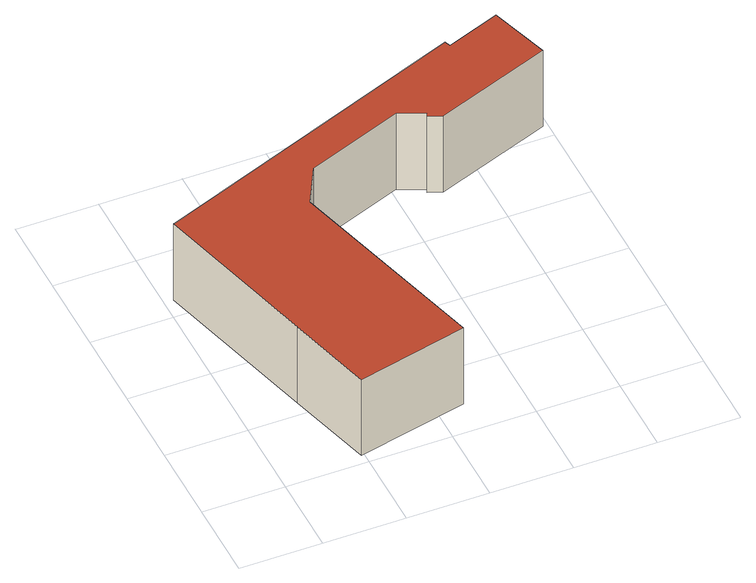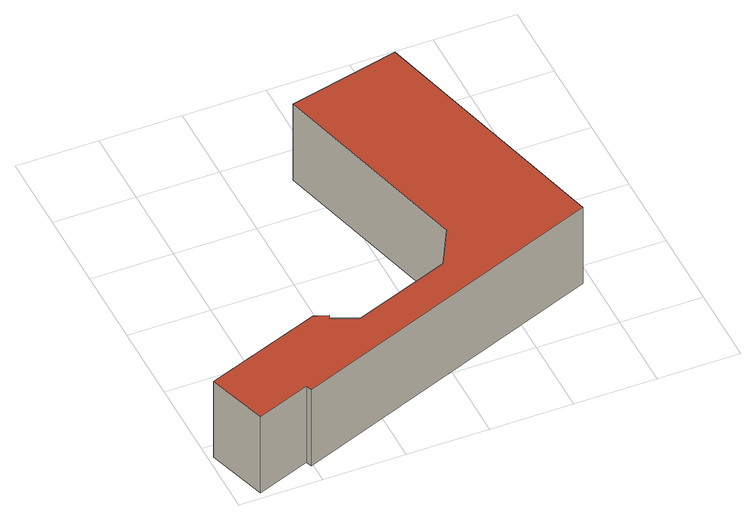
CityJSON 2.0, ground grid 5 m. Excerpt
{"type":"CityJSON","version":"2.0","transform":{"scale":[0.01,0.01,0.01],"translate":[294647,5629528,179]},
"CityObjects":{
"building1":{"type":"Building","attributes":{"Gemeindeschluessel":"05334002","function":"31001_2020","yearOfConstruction":1983,"roofType":"1000","measuredHeight":5.62,"VolumeType.type":"grossVolume","VolumeType.value":601.56,"DailyPatternSchedule.name":"Heating Schedule","DailySchedule.dayType":"typicalDay","RegularTimeSeries.timeInterval":1,"RegularTimeSeries.values":"17.0 17.0 17.0 17.0 17.0 21.0 21.0 21.0 21.0 21.0 21.0 21.0 21.0 21.0 21.0 21.0 21.0 21.0 17.0 17.0 17.0 17.0 17.0","UsageZone.usageZoneType":"Office","FloorArea.type":"netFloorArea","FloorArea.value":171.87},"address":[{"country":"Germany","locality":"Aachen","thoroughfareNumber":"11","thoroughfareName":"Achterstraße","postcode":"52062"}],"geometry":[{"type":"Solid","lod":"2","boundaries":[[[[0,1,2,3]],[[4,5,1,0]],[[6,7,5,4]],[[8,9,7,6]],[[10,11,9,8]],[[12,13,11,10]],[[14,15,13,12]],[[16,17,15,14]],[[18,19,17,16]],[[20,21,19,18]],[[22,23,21,20]],[[24,25,23,22]],[[26,27,25,24]],[[3,2,27,26]],[[24,22,20,18,16,14,12,10,8,6,4,0,3,26]],[[1,5,7,9,11,13,15,17,19,21,23,25,27,2]]]],"semantics":{"surfaces":[{"type":"WallSurface"},{"type":"RoofSurface"},{"type":"GroundSurface"}],"values":[[0,0,0,0,0,0,0,0,0,0,0,0,0,0,1,2]]}}]}
},
"vertices":[
[2023,2334,576],[2023,2334,14],[2009,2369,14],[2009,2369,576],[2353,2456,576],[2353,2456,14],[2470,2088,576],[2470,2088,14],[1758,1826,576],[1758,1826,14],[1674,1859,576],[1674,1859,14],[1683,1881,576],[1683,1881,14],[1530,1949,576],[1530,1949,14],[937,1728,576],[937,1728,14],[809,1488,576],[809,1488,14],[1161,218,576],[1161,218,14],[482,61,576],[482,61,14],[337,592,576],[337,592,14],[55,1628,576],[55,1628,14]
]}
